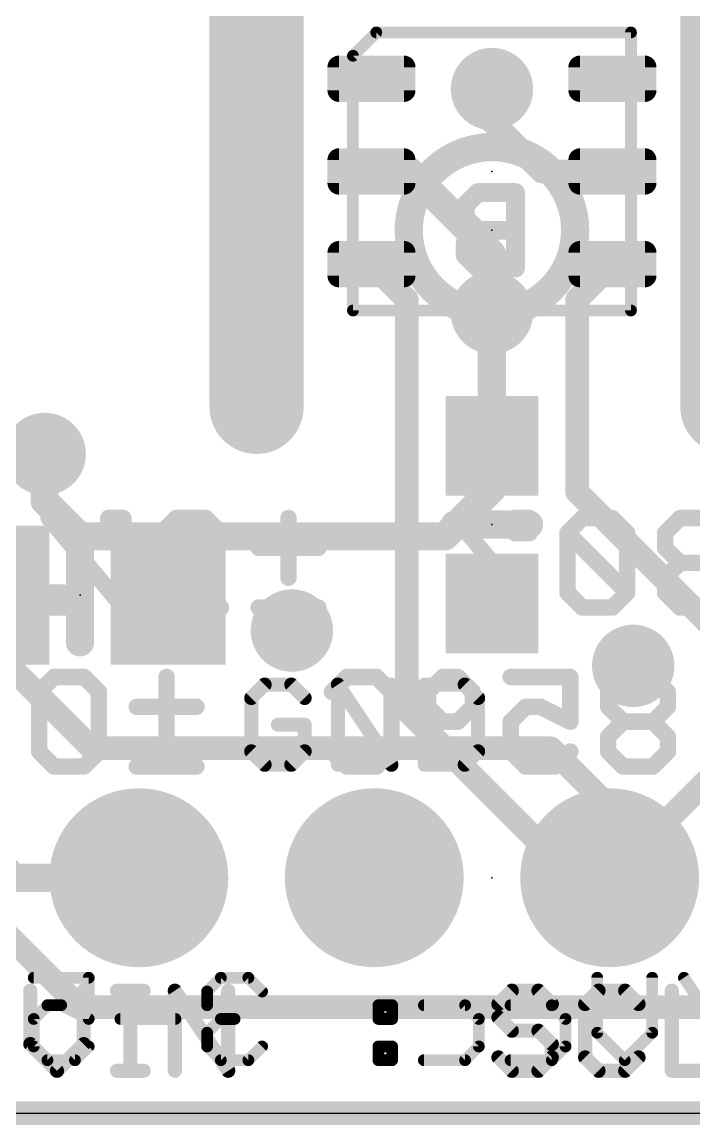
# Model space of a CAD drawing. Extents: x -0.1 to 25.5, y -0.1 to 17.9.
# Drawn here: x 7.63 to 14.88, y -0.13 to 11.77 of the extents above; entities that cross this region are included whole.
import ezdxf

# ---------------------------------------------------------------- set-up
doc = ezdxf.new("R2010")
doc.units = 0
for name, color, linetype in [('1', 12, 'CONTINUOUS'), ('16', 5, 'CONTINUOUS'), ('17', 110, 'CONTINUOUS'), ('18', 110, 'CONTINUOUS'), ('20', 53, 'CONTINUOUS'), ('21', 40, 'CONTINUOUS'), ('22', 6, 'CONTINUOUS'), ('23', 53, 'CONTINUOUS'), ('24', 53, 'CONTINUOUS')]:
    doc.layers.add(name, color=color, linetype=linetype)

# ---------------------------------------------------------------- blocks, each defined once
blk = doc.blocks.new('RECT')
blk.add_solid([(-0.5, -0.5), (0.5, -0.5), (-0.5, 0.5), (0.5, 0.5)])
blk = doc.blocks.new('ROUNDP')
at = {"const_width": 0.5}
blk.add_lwpolyline([(0, -0.25, 1), (0, 0.25, 1), (0, -0.25)], format="xyb", dxfattribs=at)
blk = doc.blocks.new('RECT152000X80000R50')
at = {"const_width": 0.125}
blk.add_lwpolyline([(0.4125, -0.125), (0.4125, 0.125, 0.4142), (0.35, 0.1875), (-0.35, 0.1875, 0.4142), (-0.4125, 0.125), (-0.4125, -0.125, 0.4142), (-0.35, -0.1875), (0.35, -0.1875, 0.4142)], format="xyb", close=True, dxfattribs=at)
blk.add_solid([(-0.3754, -0.1504), (0.3754, -0.1504), (-0.3754, 0.1504), (0.3754, 0.1504)])
blk = doc.blocks.new('ROUNDV')
at = {"const_width": 0.5}
blk.add_lwpolyline([(0, -0.25, 1), (0, 0.25, 1), (0, -0.25)], format="xyb", dxfattribs=at)

msp = doc.modelspace()

# ---------------------------------------------------------------- linework, layer by layer
at = {"layer": '1'}
for points, const_width in [([(12.7, 11.049), (12.7, 10.698)], 0.254), ([(13.238, 10.16), (12.7, 10.698)], 0.254), ([(11.4, 10.16), (11.811, 10.16)], 0.3048), ([(11.811, 10.16), (12.7, 9.271)], 0.3048), ([(14, 10.16), (13.238, 10.16)], 0.254), ([(12.7, 9.271), (12.7, 8.636)], 0.3048), ([(11.4, 9.16), (11.781, 8.779)], 0.254), ([(14, 9.16), (13.619, 8.779)], 0.254), ([(11.781, 8.779), (11.781, 4.348)], 0.254), ([(13.619, 8.779), (13.619, 6.701)], 0.254), ([(12.7, 8.636), (12.7, 7.2)], 0.3048), ([(6.731, 7.112), (7.874, 7.112)], 0.3048), ([(13.619, 6.701), (16.51, 3.81)], 0.254), ([(13.589, 2.54), (11.781, 4.348)], 0.254), ([(13.589, 2.54), (13.97, 2.54)], 0.254), ([(25.4, 0), (0, 0)], 0.254)]:
    msp.add_lwpolyline(points, dxfattribs=dict(at, const_width=const_width))
for points, const_width in [([(12.7635, 11.049, 1), (12.6365, 11.049)], 0.127), ([(12.7449, 10.7429, 1), (12.6551, 10.6531)], 0.127), ([(12.6365, 10.698, 1), (12.7635, 10.698)], 0.127), ([(11.4, 10.2362, 1), (11.4, 10.0838)], 0.1524), ([(11.8649, 10.2139, 1), (11.7571, 10.1061)], 0.1524), ([(11.811, 10.0838, 1), (11.811, 10.2362)], 0.1524), ([(13.238, 10.2235, 1), (13.238, 10.0965)], 0.127), ([(13.1931, 10.1151, 1), (13.2829, 10.2049)], 0.127), ([(14, 10.0965, 1), (14, 10.2235)], 0.127), ([(12.7762, 9.271, 1), (12.6238, 9.271)], 0.1524), ([(12.6461, 9.2171, 1), (12.7539, 9.3249)], 0.1524), ([(11.4449, 9.2049, 1), (11.3551, 9.1151)], 0.127), ([(14.0449, 9.1151, 1), (13.9551, 9.2049)], 0.127), ([(11.8445, 8.779, 1), (11.7175, 8.779)], 0.127), ([(11.7361, 8.7341, 1), (11.8259, 8.8239)], 0.127), ([(13.6825, 8.779, 1), (13.5555, 8.779)], 0.127), ([(13.5741, 8.8239, 1), (13.6639, 8.7341)], 0.127), ([(12.7762, 8.636, 1), (12.6238, 8.636)], 0.1524), ([(12.6238, 8.636, 1), (12.7762, 8.636)], 0.1524), ([(7.874, 7.0358, 1), (7.874, 7.1882)], 0.1524), ([(12.6238, 7.2, 1), (12.7762, 7.2)], 0.1524), ([(13.6639, 6.7459, 1), (13.5741, 6.6561)], 0.127), ([(13.5555, 6.701, 1), (13.6825, 6.701)], 0.127), ([(11.8259, 4.3929, 1), (11.7361, 4.3031)], 0.127), ([(11.7175, 4.348, 1), (11.8445, 4.348)], 0.127), ([(13.589, 2.6035, 1), (13.589, 2.4765)], 0.127), ([(13.5441, 2.4951, 1), (13.6339, 2.5849)], 0.127), ([(13.97, 2.4765, 1), (13.97, 2.6035)], 0.127)]:
    msp.add_lwpolyline(points, format="xyb", dxfattribs=dict(at, const_width=const_width))
at = {"layer": '16'}
for points, const_width in [([(21.844, 10.414), (13.97, 2.54)], 0.254), ([(12.7, 6.731), (12.7, 8.636)], 0.3048), ([(7.874, 7.112), (7.874, 6.604)], 0.3048), ([(12.192, 6.223), (12.7, 6.731)], 0.3048), ([(8.255, 6.223), (7.874, 6.604)], 0.3048), ([(8.382, 3.937), (5.969, 6.35)], 0.254), ([(8.255, 6.223), (12.192, 6.223)], 0.3048), ([(3.302, 6.096), (8.255, 1.143)], 0.254), ([(4.1529, 5.9276), (7.5405, 2.54)], 0.3048), ([(8.382, 3.937), (13.335, 3.937)], 0.254), ([(13.335, 3.937), (13.97, 3.302)], 0.254), ([(13.97, 3.302), (13.97, 2.54)], 0.254), ([(7.5405, 2.54), (8.89, 2.54)], 0.3048), ([(8.255, 1.143), (15.113, 1.143)], 0.254), ([(25.4, 0), (0, 0)], 0.254)]:
    msp.add_lwpolyline(points, dxfattribs=dict(at, const_width=const_width))
for points, const_width in [([(12.7762, 8.636, 1), (12.6238, 8.636)], 0.1524), ([(7.9502, 7.112, 1), (7.7978, 7.112)], 0.1524), ([(12.6238, 6.731, 1), (12.7762, 6.731)], 0.1524), ([(12.7539, 6.6771, 1), (12.6461, 6.7849)], 0.1524), ([(7.9279, 6.6579, 1), (7.8201, 6.5501)], 0.1524), ([(7.7978, 6.604, 1), (7.9502, 6.604)], 0.1524), ([(8.255, 6.2992, 1), (8.255, 6.1468)], 0.1524), ([(8.2011, 6.1691, 1), (8.3089, 6.2769)], 0.1524), ([(12.1381, 6.2769, 1), (12.2459, 6.1691)], 0.1524), ([(12.192, 6.1468, 1), (12.192, 6.2992)], 0.1524), ([(8.382, 4.0005, 1), (8.382, 3.8735)], 0.127), ([(13.3799, 3.9819, 1), (13.2901, 3.8921)], 0.127), ([(13.335, 3.8735, 1), (13.335, 4.0005)], 0.127), ([(8.3371, 3.8921, 1), (8.4269, 3.9819)], 0.127), ([(14.0335, 3.302, 1), (13.9065, 3.302)], 0.127), ([(13.9251, 3.2571, 1), (14.0149, 3.3469)], 0.127), ([(7.4866, 2.4861, 1), (7.5944, 2.5939)], 0.1524), ([(8.89, 2.4638, 1), (8.89, 2.6162)], 0.1524), ([(13.9251, 2.5849, 1), (14.0149, 2.4951)], 0.127), ([(13.9065, 2.54, 1), (14.0335, 2.54)], 0.127), ([(8.255, 1.2065, 1), (8.255, 1.0795)], 0.127), ([(8.2101, 1.0981, 1), (8.2999, 1.1879)], 0.127)]:
    msp.add_lwpolyline(points, format="xyb", dxfattribs=dict(at, const_width=const_width))
at = {"layer": '20'}
msp.add_line((2.54, 0), (22.86, 0), dxfattribs=at)
at = {"layer": '20', "const_width": 1.016}
for points in [[(10.16, 7.62), (10.16, 12.7)], [(15.24, 12.7), (15.24, 7.62)]]:
    msp.add_lwpolyline(points, dxfattribs=at)
at = {"layer": '20', "const_width": 0.508}
for points in [[(9.906, 7.62, 1), (10.414, 7.62)], [(14.986, 7.62, 1), (15.494, 7.62)]]:
    msp.add_lwpolyline(points, format="xyb", dxfattribs=at)
at = {"layer": '21'}
for points, const_width in [([(11.2, 11.408), (11.452, 11.66)], 0.127), ([(11.452, 11.66), (14.2, 11.66)], 0.127), ([(14.2, 11.66), (14.2, 8.66)], 0.127), ([(11.2, 8.66), (11.2, 11.408)], 0.127), ([(14.2, 8.66), (11.2, 8.66)], 0.127), ([(13.1, 6.35), (12.3, 6.35)], 0.3048), ([(8.255, 6.096), (8.255, 5.08)], 0.3048), ([(10.247, 4.6235), (10.1029, 4.4795)], 0.1524), ([(10.5351, 4.6235), (10.247, 4.6235)], 0.1524), ([(10.6791, 4.4795), (10.5351, 4.6235)], 0.1524), ([(11.0384, 3.7592), (11.0384, 4.6235)], 0.1524), ([(11.0384, 4.6235), (11.6147, 3.7592)], 0.1524), ([(11.6147, 3.7592), (11.6147, 4.6235)], 0.1524), ([(11.974, 4.6235), (11.974, 3.7592)], 0.1524), ([(12.4061, 4.6235), (11.974, 4.6235)], 0.1524), ([(12.5502, 4.4795), (12.4061, 4.6235)], 0.1524), ([(10.1029, 4.4795), (10.1029, 3.9033)], 0.1524), ([(12.5502, 3.9033), (12.5502, 4.4795)], 0.1524), ([(10.6791, 4.1914), (10.391, 4.1914)], 0.1524), ([(10.6791, 3.9033), (10.6791, 4.1914)], 0.1524), ([(10.1029, 3.9033), (10.247, 3.7592)], 0.1524), ([(10.5351, 3.7592), (10.6791, 3.9033)], 0.1524), ([(12.4061, 3.7592), (12.5502, 3.9033)], 0.1524), ([(10.247, 3.7592), (10.5351, 3.7592)], 0.1524), ([(11.974, 3.7592), (12.4061, 3.7592)], 0.1524), ([(7.7188, 1.3215), (7.7188, 0.7453)], 0.1524), ([(8.2951, 0.7453), (8.2951, 1.3215)], 0.1524), ([(8.6544, 1.3215), (8.9425, 1.3215)], 0.1524), ([(8.7984, 0.4572), (8.7984, 1.3215)], 0.1524), ([(9.278, 0.4572), (9.278, 1.3215)], 0.1524), ([(9.278, 1.3215), (9.8543, 0.4572)], 0.1524), ([(9.8543, 0.4572), (9.8543, 1.3215)], 0.1524), ([(12.914, 1.3215), (12.7699, 1.1775)], 0.1524), ([(13.2021, 1.3215), (12.914, 1.3215)], 0.1524), ([(13.3461, 1.1775), (13.2021, 1.3215)], 0.1524), ([(13.8495, 1.3215), (13.7054, 1.1775)], 0.1524), ([(14.1376, 1.3215), (13.8495, 1.3215)], 0.1524), ([(14.2817, 1.1775), (14.1376, 1.3215)], 0.1524), ([(14.641, 1.3215), (14.641, 0.4572)], 0.1524), ([(12.7699, 1.1775), (12.7699, 1.0334)], 0.1524), ([(13.7054, 1.1775), (13.7054, 0.6013)], 0.1524), ([(12.7699, 1.0334), (12.914, 0.8894)], 0.1524), ([(12.914, 0.8894), (13.2021, 0.8894)], 0.1524), ([(13.2021, 0.8894), (13.3461, 0.7453)], 0.1524), ([(7.7188, 0.7453), (8.007, 0.4572)], 0.1524), ([(8.007, 0.4572), (8.2951, 0.7453)], 0.1524), ([(13.3461, 0.7453), (13.3461, 0.6013)], 0.1524), ([(12.914, 0.4572), (12.7699, 0.6013)], 0.1524), ([(13.3461, 0.6013), (13.2021, 0.4572)], 0.1524), ([(13.7054, 0.6013), (13.8495, 0.4572)], 0.1524), ([(14.1376, 0.4572), (14.2817, 0.6013)], 0.1524), ([(8.6544, 0.4572), (8.9425, 0.4572)], 0.1524), ([(13.2021, 0.4572), (12.914, 0.4572)], 0.1524), ([(13.8495, 0.4572), (14.1376, 0.4572)], 0.1524), ([(14.641, 0.4572), (15.2172, 0.4572)], 0.1524)]:
    msp.add_lwpolyline(points, dxfattribs=dict(at, const_width=const_width))
for points, const_width in [([(11.452, 11.6918, 1), (11.452, 11.6282)], 0.0635), ([(11.4745, 11.6375, 1), (11.4296, 11.6825)], 0.0635), ([(14.2318, 11.66, 1), (14.1683, 11.66)], 0.0635), ([(14.2, 11.6282, 1), (14.2, 11.6918)], 0.0635), ([(11.1775, 11.4304, 1), (11.2225, 11.3855)], 0.0635), ([(11.2318, 11.408, 1), (11.1683, 11.408)], 0.0635), ([(11.2, 8.6918, 1), (11.2, 8.6282)], 0.0635), ([(11.1683, 8.66, 1), (11.2318, 8.66)], 0.0635), ([(14.1683, 8.66, 1), (14.2318, 8.66)], 0.0635), ([(14.2, 8.6282, 1), (14.2, 8.6918)], 0.0635), ([(12.3, 6.4262, 1), (12.3, 6.2738)], 0.1524), ([(13.1, 6.2738, 1), (13.1, 6.4262)], 0.1524), ([(8.3312, 6.096, 1), (8.1788, 6.096)], 0.1524), ([(8.1788, 5.08, 1), (8.3312, 5.08)], 0.1524), ([(10.247, 4.6616, 1), (10.247, 4.5854)], 0.0762), ([(10.2739, 4.5966, 1), (10.22, 4.6505)], 0.0762), ([(10.562, 4.6505, 1), (10.5081, 4.5966)], 0.0762), ([(10.5351, 4.5854, 1), (10.5351, 4.6616)], 0.0762), ([(11.0701, 4.6447, 1), (11.0067, 4.6024)], 0.0762), ([(11.0765, 4.6235, 1), (11.0003, 4.6235)], 0.0762), ([(11.6528, 4.6235, 1), (11.5766, 4.6235)], 0.0762), ([(12.0121, 4.6235, 1), (11.9359, 4.6235)], 0.0762), ([(11.974, 4.6616, 1), (11.974, 4.5854)], 0.0762), ([(12.4331, 4.6505, 1), (12.3792, 4.5966)], 0.0762), ([(12.4061, 4.5854, 1), (12.4061, 4.6616)], 0.0762), ([(10.141, 4.4795, 1), (10.0648, 4.4795)], 0.0762), ([(10.076, 4.5064, 1), (10.1299, 4.4525)], 0.0762), ([(10.6522, 4.4525, 1), (10.7061, 4.5064)], 0.0762), ([(12.5883, 4.4795, 1), (12.5121, 4.4795)], 0.0762), ([(12.5232, 4.4525, 1), (12.5771, 4.5064)], 0.0762), ([(10.391, 4.2295, 1), (10.391, 4.1533)], 0.0762), ([(10.7172, 4.1914, 1), (10.641, 4.1914)], 0.0762), ([(10.6791, 4.1533, 1), (10.6791, 4.2295)], 0.0762), ([(10.1299, 3.9302, 1), (10.076, 3.8763)], 0.0762), ([(10.0648, 3.9033, 1), (10.141, 3.9033)], 0.0762), ([(10.641, 3.9033, 1), (10.7172, 3.9033)], 0.0762), ([(10.7061, 3.8763, 1), (10.6522, 3.9302)], 0.0762), ([(12.5121, 3.9033, 1), (12.5883, 3.9033)], 0.0762), ([(12.5771, 3.8763, 1), (12.5232, 3.9302)], 0.0762), ([(10.247, 3.7973, 1), (10.247, 3.7211)], 0.0762), ([(10.22, 3.7323, 1), (10.2739, 3.7861)], 0.0762), ([(10.5081, 3.7861, 1), (10.562, 3.7323)], 0.0762), ([(10.5351, 3.7211, 1), (10.5351, 3.7973)], 0.0762), ([(11.583, 3.7381, 1), (11.6464, 3.7803)], 0.0762), ([(11.974, 3.7973, 1), (11.974, 3.7211)], 0.0762), ([(12.3792, 3.7861, 1), (12.4331, 3.7323)], 0.0762), ([(12.4061, 3.7211, 1), (12.4061, 3.7973)], 0.0762), ([(11.0003, 3.7592, 1), (11.0765, 3.7592)], 0.0762), ([(11.5766, 3.7592, 1), (11.6528, 3.7592)], 0.0762), ([(11.9359, 3.7592, 1), (12.0121, 3.7592)], 0.0762), ([(7.7569, 1.3215, 1), (7.6807, 1.3215)], 0.0762), ([(8.3332, 1.3215, 1), (8.257, 1.3215)], 0.0762), ([(8.6544, 1.3596, 1), (8.6544, 1.2834)], 0.0762), ([(8.8365, 1.3215, 1), (8.7603, 1.3215)], 0.0762), ([(8.9425, 1.2834, 1), (8.9425, 1.3596)], 0.0762), ([(9.3097, 1.3427, 1), (9.2463, 1.3004)], 0.0762), ([(9.3161, 1.3215, 1), (9.2399, 1.3215)], 0.0762), ([(9.8924, 1.3215, 1), (9.8162, 1.3215)], 0.0762), ([(12.914, 1.3596, 1), (12.914, 1.2834)], 0.0762), ([(12.9409, 1.2946, 1), (12.887, 1.3485)], 0.0762), ([(13.229, 1.3485, 1), (13.1751, 1.2946)], 0.0762), ([(13.2021, 1.2834, 1), (13.2021, 1.3596)], 0.0762), ([(13.8495, 1.3596, 1), (13.8495, 1.2834)], 0.0762), ([(13.8764, 1.2946, 1), (13.8226, 1.3485)], 0.0762), ([(14.1646, 1.3485, 1), (14.1107, 1.2946)], 0.0762), ([(14.1376, 1.2834, 1), (14.1376, 1.3596)], 0.0762), ([(14.6791, 1.3215, 1), (14.6029, 1.3215)], 0.0762), ([(12.808, 1.1775, 1), (12.7318, 1.1775)], 0.0762), ([(12.743, 1.2044, 1), (12.7969, 1.1505)], 0.0762), ([(13.3192, 1.1505, 1), (13.3731, 1.2044)], 0.0762), ([(13.7435, 1.1775, 1), (13.6673, 1.1775)], 0.0762), ([(13.6785, 1.2044, 1), (13.7324, 1.1505)], 0.0762), ([(14.2547, 1.1505, 1), (14.3086, 1.2044)], 0.0762), ([(12.7969, 1.0604, 1), (12.743, 1.0065)], 0.0762), ([(12.7318, 1.0334, 1), (12.808, 1.0334)], 0.0762), ([(12.914, 0.9275, 1), (12.914, 0.8513)], 0.0762), ([(12.887, 0.8624, 1), (12.9409, 0.9163)], 0.0762), ([(13.229, 0.9163, 1), (13.1751, 0.8624)], 0.0762), ([(13.2021, 0.8513, 1), (13.2021, 0.9275)], 0.0762), ([(7.7458, 0.7723, 1), (7.6919, 0.7184)], 0.0762), ([(7.6807, 0.7453, 1), (7.7569, 0.7453)], 0.0762), ([(8.257, 0.7453, 1), (8.3332, 0.7453)], 0.0762), ([(8.322, 0.7184, 1), (8.2681, 0.7723)], 0.0762), ([(13.3842, 0.7453, 1), (13.308, 0.7453)], 0.0762), ([(13.3192, 0.7184, 1), (13.3731, 0.7723)], 0.0762), ([(12.7969, 0.6282, 1), (12.743, 0.5743)], 0.0762), ([(13.308, 0.6013, 1), (13.3842, 0.6013)], 0.0762), ([(13.3731, 0.5743, 1), (13.3192, 0.6282)], 0.0762), ([(13.7324, 0.6282, 1), (13.6785, 0.5743)], 0.0762), ([(13.6673, 0.6013, 1), (13.7435, 0.6013)], 0.0762), ([(14.3086, 0.5743, 1), (14.2547, 0.6282)], 0.0762), ([(7.98, 0.4841, 1), (8.0339, 0.4303)], 0.0762), ([(7.98, 0.4303, 1), (8.0339, 0.4841)], 0.0762), ([(8.6544, 0.4953, 1), (8.6544, 0.4191)], 0.0762), ([(8.7603, 0.4572, 1), (8.8365, 0.4572)], 0.0762), ([(8.9425, 0.4191, 1), (8.9425, 0.4953)], 0.0762), ([(9.2399, 0.4572, 1), (9.3161, 0.4572)], 0.0762), ([(9.8162, 0.4572, 1), (9.8924, 0.4572)], 0.0762), ([(9.8226, 0.4361, 1), (9.886, 0.4783)], 0.0762), ([(12.914, 0.4953, 1), (12.914, 0.4191)], 0.0762), ([(12.887, 0.4303, 1), (12.9409, 0.4841)], 0.0762), ([(13.1751, 0.4841, 1), (13.229, 0.4303)], 0.0762), ([(13.2021, 0.4191, 1), (13.2021, 0.4953)], 0.0762), ([(13.8495, 0.4953, 1), (13.8495, 0.4191)], 0.0762), ([(13.8226, 0.4303, 1), (13.8764, 0.4841)], 0.0762), ([(14.1107, 0.4841, 1), (14.1646, 0.4303)], 0.0762), ([(14.1376, 0.4191, 1), (14.1376, 0.4953)], 0.0762), ([(14.641, 0.4953, 1), (14.641, 0.4191)], 0.0762), ([(14.6029, 0.4572, 1), (14.6791, 0.4572)], 0.0762)]:
    msp.add_lwpolyline(points, format="xyb", dxfattribs=dict(at, const_width=const_width))
at = {"layer": '22'}
for points, const_width in [([(12.7, 8.627, 1), (12.7, 10.423, 1), (12.7, 8.627)], 0.3048), ([(12.5473, 9.9829, 1), (12.5473, 9.8813)], 0.1016), ([(12.5832, 9.8962, 1), (12.5113, 9.968)], 0.1016), ([(13.0048, 9.9321, 1), (12.9032, 9.9321)], 0.1016), ([(12.954, 9.8813, 1), (12.954, 9.9829)], 0.1016), ([(12.4625, 9.7965, 1), (12.3609, 9.7965)], 0.1016), ([(12.3758, 9.8324, 1), (12.4476, 9.7606)], 0.1016), ([(12.4476, 9.6968, 1), (12.3758, 9.625)], 0.1016), ([(12.3609, 9.6609, 1), (12.4625, 9.6609)], 0.1016), ([(12.5473, 9.5761, 1), (12.5473, 9.4745)], 0.1016), ([(12.5832, 9.4894, 1), (12.5113, 9.5613)], 0.1016), ([(12.5113, 9.4894, 1), (12.5832, 9.5613)], 0.1016), ([(12.954, 9.4745, 1), (12.954, 9.5761)], 0.1016), ([(12.4625, 9.3898, 1), (12.3609, 9.3898)], 0.1016), ([(12.3758, 9.4257, 1), (12.4476, 9.3538)], 0.1016), ([(12.4476, 9.2901, 1), (12.3758, 9.2183)], 0.1016), ([(12.3609, 9.2542, 1), (12.4625, 9.2542)], 0.1016), ([(12.5473, 9.1694, 1), (12.5473, 9.0678)], 0.1016), ([(12.5113, 9.0827, 1), (12.5832, 9.1545)], 0.1016), ([(12.9032, 9.1186, 1), (13.0048, 9.1186)], 0.1016), ([(12.954, 9.0678, 1), (12.954, 9.1694)], 0.1016), ([(7.951, 6.4491, 1), (7.8827, 6.3922)], 0.0889), ([(8.5609, 6.4651, 1), (8.5609, 6.3762)], 0.0889), ([(8.6053, 6.4207, 1), (8.5165, 6.4207)], 0.0889), ([(8.7664, 6.4207, 1), (8.6775, 6.4207)], 0.0889), ([(8.7219, 6.3762, 1), (8.7219, 6.4651)], 0.0889), ([(9.2914, 6.4651, 1), (9.2914, 6.3762)], 0.0889), ([(9.3228, 6.3892, 1), (9.2599, 6.4521)], 0.0889), ([(9.6448, 6.4521, 1), (9.5819, 6.3892)], 0.0889), ([(9.6134, 6.3762, 1), (9.6134, 6.4651)], 0.0889), ([(10.5493, 6.4207, 1), (10.4604, 6.4207)], 0.0889), ([(12.3363, 6.4491, 1), (12.268, 6.3922)], 0.0889), ([(12.9906, 6.4207, 1), (12.9017, 6.4207)], 0.0889), ([(12.9461, 6.4651, 1), (12.9461, 6.3762)], 0.0889), ([(13.1516, 6.4207, 1), (13.0627, 6.4207)], 0.0889), ([(13.1072, 6.3762, 1), (13.1072, 6.4651)], 0.0889), ([(13.6766, 6.4651, 1), (13.6766, 6.3762)], 0.0889), ([(13.708, 6.3892, 1), (13.6452, 6.4521)], 0.0889), ([(14.03, 6.4521, 1), (13.9672, 6.3892)], 0.0889), ([(13.9986, 6.3762, 1), (13.9986, 6.4651)], 0.0889), ([(14.7291, 6.4651, 1), (14.7291, 6.3762)], 0.0889), ([(14.7605, 6.3892, 1), (14.6976, 6.4521)], 0.0889), ([(8.5609, 6.3041, 1), (8.5609, 6.2152)], 0.0889), ([(8.7219, 6.2152, 1), (8.7219, 6.3041)], 0.0889), ([(9.0989, 6.2911, 1), (9.1618, 6.2282)], 0.0889), ([(9.1748, 6.2597, 1), (9.0859, 6.2597)], 0.0889), ([(9.7429, 6.2282, 1), (9.8058, 6.2911)], 0.0889), ([(12.9461, 6.3041, 1), (12.9461, 6.2152)], 0.0889), ([(13.1072, 6.2152, 1), (13.1072, 6.3041)], 0.0889), ([(13.56, 6.2597, 1), (13.4711, 6.2597)], 0.0889), ([(13.547, 6.2911, 1), (13.4842, 6.2282)], 0.0889), ([(13.4842, 6.2911, 1), (13.547, 6.2282)], 0.0889), ([(14.2041, 6.2597, 1), (14.1152, 6.2597)], 0.0889), ([(14.1282, 6.2282, 1), (14.191, 6.2911)], 0.0889), ([(14.6125, 6.2597, 1), (14.5236, 6.2597)], 0.0889), ([(14.5366, 6.2911, 1), (14.5995, 6.2282)], 0.0889), ([(8.5165, 6.2597, 1), (8.6053, 6.2597)], 0.0889), ([(8.6775, 6.2597, 1), (8.7664, 6.2597)], 0.0889), ([(9.1618, 6.1301, 1), (9.0989, 6.0672)], 0.0889), ([(10.1828, 6.1431, 1), (10.1828, 6.0542)], 0.0889), ([(10.8268, 6.0542, 1), (10.8268, 6.1431)], 0.0889), ([(12.9017, 6.2597, 1), (12.9906, 6.2597)], 0.0889), ([(13.0627, 6.2597, 1), (13.1516, 6.2597)], 0.0889), ([(14.5995, 6.1301, 1), (14.5366, 6.0672)], 0.0889), ([(9.0859, 6.0987, 1), (9.1748, 6.0987)], 0.0889), ([(14.5236, 6.0987, 1), (14.6125, 6.0987)], 0.0889), ([(14.7291, 5.9821, 1), (14.7291, 5.8932)], 0.0889), ([(14.7605, 5.9062, 1), (14.6976, 5.9691)], 0.0889), ([(14.6976, 5.9062, 1), (14.7605, 5.9691)], 0.0889), ([(14.6125, 5.7767, 1), (14.5236, 5.7767)], 0.0889), ([(14.5366, 5.8081, 1), (14.5995, 5.7452)], 0.0889), ([(10.4604, 5.7767, 1), (10.5493, 5.7767)], 0.0889), ([(7.9169, 5.6601, 1), (7.9169, 5.5712)], 0.0889), ([(7.9613, 5.6157, 1), (7.8724, 5.6157)], 0.0889), ([(8.1223, 5.6157, 1), (8.0334, 5.6157)], 0.0889), ([(8.0779, 5.5712, 1), (8.0779, 5.6601)], 0.0889), ([(12.3021, 5.6601, 1), (12.3021, 5.5712)], 0.0889), ([(12.3466, 5.6157, 1), (12.2577, 5.6157)], 0.0889), ([(12.5076, 5.6157, 1), (12.4187, 5.6157)], 0.0889), ([(12.4631, 5.5712, 1), (12.4631, 5.6601)], 0.0889), ([(13.547, 5.6471, 1), (13.4842, 5.5842)], 0.0889), ([(13.4711, 5.6157, 1), (13.56, 5.6157)], 0.0889), ([(14.1152, 5.6157, 1), (14.2041, 5.6157)], 0.0889), ([(14.191, 5.5842, 1), (14.1282, 5.6471)], 0.0889), ([(14.1282, 5.5842, 1), (14.191, 5.6471)], 0.0889), ([(14.5995, 5.6471, 1), (14.5366, 5.5842)], 0.0889), ([(14.5236, 5.6157, 1), (14.6125, 5.6157)], 0.0889), ([(7.9169, 5.4991, 1), (7.9169, 5.4102)], 0.0889), ([(7.8724, 5.4546, 1), (7.9613, 5.4546)], 0.0889), ([(8.0334, 5.4546, 1), (8.1223, 5.4546)], 0.0889), ([(8.0779, 5.4102, 1), (8.0779, 5.4991)], 0.0889), ([(8.6878, 5.4262, 1), (8.7561, 5.4831)], 0.0889), ([(9.1303, 5.4991, 1), (9.1303, 5.4102)], 0.0889), ([(9.7429, 5.4232, 1), (9.8058, 5.4861)], 0.0889), ([(9.7744, 5.4102, 1), (9.7744, 5.4991)], 0.0889), ([(10.1828, 5.4991, 1), (10.1828, 5.4102)], 0.0889), ([(10.8268, 5.4102, 1), (10.8268, 5.4991)], 0.0889), ([(12.3021, 5.4991, 1), (12.3021, 5.4102)], 0.0889), ([(12.2577, 5.4546, 1), (12.3466, 5.4546)], 0.0889), ([(12.4187, 5.4546, 1), (12.5076, 5.4546)], 0.0889), ([(12.4631, 5.4102, 1), (12.4631, 5.4991)], 0.0889), ([(13.073, 5.4262, 1), (13.1413, 5.4831)], 0.0889), ([(13.6766, 5.4991, 1), (13.6766, 5.4102)], 0.0889), ([(13.6452, 5.4232, 1), (13.708, 5.4861)], 0.0889), ([(13.9672, 5.4861, 1), (14.03, 5.4232)], 0.0889), ([(13.9986, 5.4102, 1), (13.9986, 5.4991)], 0.0889), ([(14.7291, 5.4991, 1), (14.7291, 5.4102)], 0.0889), ([(14.6976, 5.4232, 1), (14.7605, 5.4861)], 0.0889), ([(7.9758, 4.7506, 1), (7.9758, 4.6617)], 0.0889), ([(8.0072, 4.6747, 1), (7.9443, 4.7376)], 0.0889), ([(8.3292, 4.7376, 1), (8.2664, 4.6747)], 0.0889), ([(8.2978, 4.6617, 1), (8.2978, 4.7506)], 0.0889), ([(9.2337, 4.7062, 1), (9.1448, 4.7062)], 0.0889), ([(11.1332, 4.7506, 1), (11.1332, 4.6617)], 0.0889), ([(11.1646, 4.6747, 1), (11.1017, 4.7376)], 0.0889), ([(11.4866, 4.7376, 1), (11.4237, 4.6747)], 0.0889), ([(11.4552, 4.6617, 1), (11.4552, 4.7506)], 0.0889), ([(12.1712, 4.7506, 1), (12.1712, 4.6617)], 0.0889), ([(12.2026, 4.6747, 1), (12.1398, 4.7376)], 0.0889), ([(12.3636, 4.7376, 1), (12.3008, 4.6747)], 0.0889), ([(12.3322, 4.6617, 1), (12.3322, 4.7506)], 0.0889), ([(12.9017, 4.7506, 1), (12.9017, 4.6617)], 0.0889), ([(13.5901, 4.7062, 1), (13.5012, 4.7062)], 0.0889), ([(13.5457, 4.6617, 1), (13.5457, 4.7506)], 0.0889), ([(14.1151, 4.7506, 1), (14.1151, 4.6617)], 0.0889), ([(14.1466, 4.6747, 1), (14.0837, 4.7376)], 0.0889), ([(14.4686, 4.7376, 1), (14.4057, 4.6747)], 0.0889), ([(14.4371, 4.6617, 1), (14.4371, 4.7506)], 0.0889), ([(7.8592, 4.5452, 1), (7.7703, 4.5452)], 0.0889), ([(7.8462, 4.5766, 1), (7.7833, 4.5137)], 0.0889), ([(7.7833, 4.5766, 1), (7.8462, 4.5137)], 0.0889), ([(8.5032, 4.5452, 1), (8.4143, 4.5452)], 0.0889), ([(8.4274, 4.5137, 1), (8.4902, 4.5766)], 0.0889), ([(10.9407, 4.5766, 1), (11.0036, 4.5137)], 0.0889), ([(11.6606, 4.5452, 1), (11.5717, 4.5452)], 0.0889), ([(11.5847, 4.5137, 1), (11.6476, 4.5766)], 0.0889), ([(12.0547, 4.5452, 1), (11.9658, 4.5452)], 0.0889), ([(11.9788, 4.5766, 1), (12.0416, 4.5137)], 0.0889), ([(12.5377, 4.5452, 1), (12.4488, 4.5452)], 0.0889), ([(12.4618, 4.5137, 1), (12.5246, 4.5766)], 0.0889), ([(13.9227, 4.5766, 1), (13.9855, 4.5137)], 0.0889), ([(13.9986, 4.5452, 1), (13.9097, 4.5452)], 0.0889), ([(14.6426, 4.5452, 1), (14.5537, 4.5452)], 0.0889), ([(14.5667, 4.5137, 1), (14.6296, 4.5766)], 0.0889), ([(8.8672, 4.4286, 1), (8.8672, 4.3397)], 0.0889), ([(9.5113, 4.3397, 1), (9.5113, 4.4286)], 0.0889), ([(12.0416, 4.4156, 1), (11.9788, 4.3527)], 0.0889), ([(11.9658, 4.3842, 1), (12.0547, 4.3842)], 0.0889), ([(12.4488, 4.3842, 1), (12.5377, 4.3842)], 0.0889), ([(12.5246, 4.3527, 1), (12.4618, 4.4156)], 0.0889), ([(13.0627, 4.4286, 1), (13.0627, 4.3397)], 0.0889), ([(13.0941, 4.3527, 1), (13.0312, 4.4156)], 0.0889), ([(13.2435, 4.4239, 1), (13.2038, 4.3444)], 0.0889), ([(13.2237, 4.3397, 1), (13.2237, 4.4286)], 0.0889), ([(13.9855, 4.4156, 1), (13.9227, 4.3527)], 0.0889), ([(13.9097, 4.3842, 1), (13.9986, 4.3842)], 0.0889), ([(14.5537, 4.3842, 1), (14.6426, 4.3842)], 0.0889), ([(14.6296, 4.3527, 1), (14.5667, 4.4156)], 0.0889), ([(12.1712, 4.2676, 1), (12.1712, 4.1787)], 0.0889), ([(12.1398, 4.1917, 1), (12.2026, 4.2546)], 0.0889), ([(12.3008, 4.2546, 1), (12.3636, 4.1917)], 0.0889), ([(12.3322, 4.1787, 1), (12.3322, 4.2676)], 0.0889), ([(12.8702, 4.2546, 1), (12.9331, 4.1917)], 0.0889), ([(12.9461, 4.2232, 1), (12.8572, 4.2232)], 0.0889), ([(13.5258, 4.1834, 1), (13.5656, 4.2629)], 0.0889), ([(14.1151, 4.2676, 1), (14.1151, 4.1787)], 0.0889), ([(14.1466, 4.1917, 1), (14.0837, 4.2546)], 0.0889), ([(14.0837, 4.1917, 1), (14.1466, 4.2546)], 0.0889), ([(14.4686, 4.2546, 1), (14.4057, 4.1917)], 0.0889), ([(14.4057, 4.2546, 1), (14.4686, 4.1917)], 0.0889), ([(14.4371, 4.1787, 1), (14.4371, 4.2676)], 0.0889), ([(13.5012, 4.2232, 1), (13.5901, 4.2232)], 0.0889), ([(9.1448, 4.0622, 1), (9.2337, 4.0622)], 0.0889), ([(13.9227, 4.0936, 1), (13.9855, 4.0307)], 0.0889), ([(13.9986, 4.0622, 1), (13.9097, 4.0622)], 0.0889), ([(14.6426, 4.0622, 1), (14.5537, 4.0622)], 0.0889), ([(14.5667, 4.0307, 1), (14.6296, 4.0936)], 0.0889), ([(7.8462, 3.9326, 1), (7.7833, 3.8697)], 0.0889), ([(7.7703, 3.9012, 1), (7.8592, 3.9012)], 0.0889), ([(8.4143, 3.9012, 1), (8.5032, 3.9012)], 0.0889), ([(8.4902, 3.8697, 1), (8.4274, 3.9326)], 0.0889), ([(8.4274, 3.8697, 1), (8.4902, 3.9326)], 0.0889), ([(11.0036, 3.9326, 1), (10.9407, 3.8697)], 0.0889), ([(11.5717, 3.9012, 1), (11.6606, 3.9012)], 0.0889), ([(11.6476, 3.8697, 1), (11.5847, 3.9326)], 0.0889), ([(12.9331, 3.9326, 1), (12.8702, 3.8697)], 0.0889), ([(12.8572, 3.9012, 1), (12.9461, 3.9012)], 0.0889), ([(13.5771, 3.8697, 1), (13.5142, 3.9326)], 0.0889), ([(13.9855, 3.9326, 1), (13.9227, 3.8697)], 0.0889), ([(13.9097, 3.9012, 1), (13.9986, 3.9012)], 0.0889), ([(14.5537, 3.9012, 1), (14.6426, 3.9012)], 0.0889), ([(14.6296, 3.8697, 1), (14.5667, 3.9326)], 0.0889), ([(7.9758, 3.7846, 1), (7.9758, 3.6957)], 0.0889), ([(7.9443, 3.7087, 1), (8.0072, 3.7716)], 0.0889), ([(8.2664, 3.7716, 1), (8.3292, 3.7087)], 0.0889), ([(8.2978, 3.6957, 1), (8.2978, 3.7846)], 0.0889), ([(8.8672, 3.7846, 1), (8.8672, 3.6957)], 0.0889), ([(9.5113, 3.6957, 1), (9.5113, 3.7846)], 0.0889), ([(11.1332, 3.7846, 1), (11.1332, 3.6957)], 0.0889), ([(11.1017, 3.7087, 1), (11.1646, 3.7716)], 0.0889), ([(11.4237, 3.7716, 1), (11.4866, 3.7087)], 0.0889), ([(11.4552, 3.6957, 1), (11.4552, 3.7846)], 0.0889), ([(13.0627, 3.7846, 1), (13.0627, 3.6957)], 0.0889), ([(13.0312, 3.7087, 1), (13.0941, 3.7716)], 0.0889), ([(13.3532, 3.7716, 1), (13.4161, 3.7087)], 0.0889), ([(13.3847, 3.6957, 1), (13.3847, 3.7846)], 0.0889), ([(14.1151, 3.7846, 1), (14.1151, 3.6957)], 0.0889), ([(14.0837, 3.7087, 1), (14.1466, 3.7716)], 0.0889), ([(14.4057, 3.7716, 1), (14.4686, 3.7087)], 0.0889), ([(14.4371, 3.6957, 1), (14.4371, 3.7846)], 0.0889), ([(7.7555, 1.493, 1), (7.7555, 1.4295)], 0.0635), ([(8.3805, 1.4613, 1), (8.317, 1.4613)], 0.0635), ([(8.3487, 1.4295, 1), (8.3487, 1.493)], 0.0635), ([(9.7749, 1.493, 1), (9.7749, 1.4295)], 0.0635), ([(9.7973, 1.4388, 1), (9.7524, 1.4837)], 0.0635), ([(10.0939, 1.4837, 1), (10.049, 1.4388)], 0.0635), ([(10.0715, 1.4295, 1), (10.0715, 1.493)], 0.0635), ([(13.8682, 1.4613, 1), (13.8047, 1.4613)], 0.0635), ([(14.4613, 1.4613, 1), (14.3978, 1.4613)], 0.0635), ([(14.7983, 1.4789, 1), (14.7455, 1.4436)], 0.0635), ([(9.6583, 1.313, 1), (9.5948, 1.313)], 0.0635), ([(9.6041, 1.3354, 1), (9.649, 1.2905)], 0.0635), ([(10.1973, 1.2905, 1), (10.2422, 1.3354)], 0.0635), ([(7.9038, 1.1964, 1), (7.9038, 1.1329)], 0.0635), ([(7.9263, 1.1422, 1), (7.8814, 1.1871)], 0.0635), ([(8.0663, 1.1931, 1), (8.0379, 1.1363)], 0.0635), ([(8.0521, 1.1329, 1), (8.0521, 1.1964)], 0.0635), ([(9.5948, 1.1647, 1), (9.6583, 1.1647)], 0.0635), ([(9.649, 1.1871, 1), (9.6041, 1.1422)], 0.0635), ([(11.5065, 1.1647, 1), (11.443, 1.1647)], 0.0635), ([(11.4747, 1.1964, 1), (11.4747, 1.1329)], 0.0635), ([(11.6548, 1.1647, 1), (11.5913, 1.1647)], 0.0635), ([(11.623, 1.1329, 1), (11.623, 1.1964)], 0.0635), ([(11.9654, 1.1964, 1), (11.9654, 1.1329)], 0.0635), ([(12.4327, 1.1871, 1), (12.3878, 1.1422)], 0.0635), ([(12.4103, 1.1329, 1), (12.4103, 1.1964)], 0.0635), ([(12.9009, 1.1964, 1), (12.9009, 1.1329)], 0.0635), ([(13.3682, 1.1871, 1), (13.3233, 1.1422)], 0.0635), ([(13.3458, 1.1329, 1), (13.3458, 1.1964)], 0.0635), ([(7.7873, 1.0164, 1), (7.7238, 1.0164)], 0.0635), ([(8.3345, 0.988, 1), (8.3629, 1.0448)], 0.0635), ([(8.6911, 1.0481, 1), (8.6911, 0.9846)], 0.0635), ([(9.2842, 0.9846, 1), (9.2842, 1.0481)], 0.0635), ([(9.7749, 1.0481, 1), (9.7749, 0.9846)], 0.0635), ([(9.7973, 0.9939, 1), (9.7524, 1.0388)], 0.0635), ([(9.9232, 0.9846, 1), (9.9232, 1.0481)], 0.0635), ([(11.4747, 1.0481, 1), (11.4747, 0.9846)], 0.0635), ([(11.623, 0.9846, 1), (11.623, 1.0481)], 0.0635), ([(12.5903, 1.0164, 1), (12.5268, 1.0164)], 0.0635), ([(13.5258, 1.0164, 1), (13.4623, 1.0164)], 0.0635), ([(7.7331, 1.0388, 1), (7.778, 0.9939)], 0.0635), ([(8.317, 1.0164, 1), (8.3805, 1.0164)], 0.0635), ([(9.7524, 0.9939, 1), (9.7973, 1.0388)], 0.0635), ([(11.443, 1.0164, 1), (11.5065, 1.0164)], 0.0635), ([(11.5913, 1.0164, 1), (11.6548, 1.0164)], 0.0635), ([(12.5361, 0.9939, 1), (12.581, 1.0388)], 0.0635), ([(13.4716, 0.9939, 1), (13.5165, 1.0388)], 0.0635), ([(9.6583, 0.8681, 1), (9.5948, 0.8681)], 0.0635), ([(9.6041, 0.8905, 1), (9.649, 0.8456)], 0.0635), ([(13.8047, 0.8681, 1), (13.8682, 0.8681)], 0.0635), ([(13.8589, 0.8905, 1), (13.814, 0.8456)], 0.0635), ([(14.3978, 0.8681, 1), (14.4613, 0.8681)], 0.0635), ([(14.452, 0.8456, 1), (14.4071, 0.8905)], 0.0635), ([(7.7238, 0.7198, 1), (7.7873, 0.7198)], 0.0635), ([(7.778, 0.7422, 1), (7.7331, 0.6973)], 0.0635), ([(8.3712, 0.6973, 1), (8.3263, 0.7422)], 0.0635), ([(9.5948, 0.7198, 1), (9.6583, 0.7198)], 0.0635), ([(9.649, 0.7422, 1), (9.6041, 0.6973)], 0.0635), ([(10.2422, 0.6973, 1), (10.1973, 0.7422)], 0.0635), ([(11.5065, 0.7198, 1), (11.443, 0.7198)], 0.0635), ([(11.4747, 0.7515, 1), (11.4747, 0.688)], 0.0635), ([(11.6548, 0.7198, 1), (11.5913, 0.7198)], 0.0635), ([(11.623, 0.688, 1), (11.623, 0.7515)], 0.0635), ([(12.5268, 0.7198, 1), (12.5903, 0.7198)], 0.0635), ([(12.581, 0.6973, 1), (12.5361, 0.7422)], 0.0635), ([(13.4623, 0.7198, 1), (13.5258, 0.7198)], 0.0635), ([(13.5165, 0.6973, 1), (13.4716, 0.7422)], 0.0635), ([(7.9038, 0.6033, 1), (7.9038, 0.5397)], 0.0635), ([(7.8814, 0.549, 1), (7.9263, 0.594)], 0.0635), ([(8.178, 0.594, 1), (8.2229, 0.549)], 0.0635), ([(8.2004, 0.5397, 1), (8.2004, 0.6033)], 0.0635), ([(9.7749, 0.6033, 1), (9.7749, 0.5397)], 0.0635), ([(9.7524, 0.549, 1), (9.7973, 0.594)], 0.0635), ([(10.049, 0.594, 1), (10.0939, 0.549)], 0.0635), ([(10.0715, 0.5397, 1), (10.0715, 0.6033)], 0.0635), ([(11.4747, 0.6033, 1), (11.4747, 0.5397)], 0.0635), ([(11.443, 0.5715, 1), (11.5065, 0.5715)], 0.0635), ([(11.5913, 0.5715, 1), (11.6548, 0.5715)], 0.0635), ([(11.623, 0.5397, 1), (11.623, 0.6033)], 0.0635), ([(11.9654, 0.6033, 1), (11.9654, 0.5397)], 0.0635), ([(12.3878, 0.594, 1), (12.4327, 0.549)], 0.0635), ([(12.4103, 0.5397, 1), (12.4103, 0.6033)], 0.0635), ([(12.9009, 0.6033, 1), (12.9009, 0.5397)], 0.0635), ([(13.3233, 0.594, 1), (13.3682, 0.549)], 0.0635), ([(13.3458, 0.5397, 1), (13.3458, 0.6033)], 0.0635), ([(14.1105, 0.594, 1), (14.1555, 0.549)], 0.0635), ([(14.1105, 0.549, 1), (14.1555, 0.594)], 0.0635)]:
    msp.add_lwpolyline(points, format="xyb", dxfattribs=dict(at, const_width=const_width))
for points, const_width in [([(12.5473, 9.9321), (12.4117, 9.7965)], 0.2032), ([(12.954, 9.9321), (12.5473, 9.9321)], 0.2032), ([(12.954, 9.1186), (12.954, 9.9321)], 0.2032), ([(12.4117, 9.7965), (12.4117, 9.6609)], 0.2032), ([(12.4117, 9.6609), (12.5473, 9.5253)], 0.2032), ([(12.5473, 9.5253), (12.4117, 9.3898)], 0.2032), ([(12.954, 9.5253), (12.5473, 9.5253)], 0.2032), ([(12.4117, 9.3898), (12.4117, 9.2542)], 0.2032), ([(12.4117, 9.2542), (12.5473, 9.1186)], 0.2032), ([(12.5473, 9.1186), (12.954, 9.1186)], 0.2032), ([(8.7219, 5.4546), (7.9169, 6.4207)], 0.1778), ([(8.7219, 6.4207), (8.5609, 6.4207)], 0.1778), ([(8.5609, 6.4207), (8.5609, 6.2597)], 0.1778), ([(8.7219, 6.2597), (8.7219, 6.4207)], 0.1778), ([(9.1303, 6.2597), (9.2914, 6.4207)], 0.1778), ([(9.2914, 6.4207), (9.6134, 6.4207)], 0.1778), ([(9.6134, 6.4207), (9.7744, 6.2597)], 0.1778), ([(10.5048, 6.4207), (10.5048, 5.7767)], 0.1778), ([(13.1072, 5.4546), (12.3021, 6.4207)], 0.1778), ([(13.1072, 6.4207), (12.9461, 6.4207)], 0.1778), ([(12.9461, 6.4207), (12.9461, 6.2597)], 0.1778), ([(13.1072, 6.2597), (13.1072, 6.4207)], 0.1778), ([(13.6766, 6.4207), (13.5156, 6.2597)], 0.1778), ([(13.9986, 6.4207), (13.6766, 6.4207)], 0.1778), ([(14.1596, 6.2597), (13.9986, 6.4207)], 0.1778), ([(14.7291, 6.4207), (14.5681, 6.2597)], 0.1778), ([(15.0511, 6.4207), (14.7291, 6.4207)], 0.1778), ([(8.5609, 6.2597), (8.7219, 6.2597)], 0.1778), ([(9.1303, 6.0987), (9.1303, 6.2597)], 0.1778), ([(12.9461, 6.2597), (13.1072, 6.2597)], 0.1778), ([(13.5156, 6.2597), (13.5156, 5.6157)], 0.1778), ([(14.1596, 5.6157), (13.5156, 6.2597)], 0.1778), ([(14.1596, 5.6157), (14.1596, 6.2597)], 0.1778), ([(14.5681, 6.2597), (14.5681, 6.0987)], 0.1778), ([(9.7744, 5.4546), (9.1303, 6.0987)], 0.1778), ([(10.8268, 6.0987), (10.1828, 6.0987)], 0.1778), ([(14.5681, 6.0987), (14.7291, 5.9377)], 0.1778), ([(14.7291, 5.9377), (14.5681, 5.7767)], 0.1778), ([(15.0511, 5.9377), (14.7291, 5.9377)], 0.1778), ([(14.5681, 5.7767), (14.5681, 5.6157)], 0.1778), ([(8.0779, 5.6157), (7.9169, 5.6157)], 0.1778), ([(7.9169, 5.6157), (7.9169, 5.4546)], 0.1778), ([(8.0779, 5.4546), (8.0779, 5.6157)], 0.1778), ([(12.4631, 5.6157), (12.3021, 5.6157)], 0.1778), ([(12.3021, 5.6157), (12.3021, 5.4546)], 0.1778), ([(12.4631, 5.4546), (12.4631, 5.6157)], 0.1778), ([(13.5156, 5.6157), (13.6766, 5.4546)], 0.1778), ([(13.9986, 5.4546), (14.1596, 5.6157)], 0.1778), ([(14.5681, 5.6157), (14.7291, 5.4546)], 0.1778), ([(7.9169, 5.4546), (8.0779, 5.4546)], 0.1778), ([(9.1303, 5.4546), (9.7744, 5.4546)], 0.1778), ([(10.8268, 5.4546), (10.1828, 5.4546)], 0.1778), ([(12.3021, 5.4546), (12.4631, 5.4546)], 0.1778), ([(13.6766, 5.4546), (13.9986, 5.4546)], 0.1778), ([(14.7291, 5.4546), (15.0511, 5.4546)], 0.1778), ([(7.9758, 4.7062), (7.8148, 4.5452)], 0.1778), ([(8.2978, 4.7062), (7.9758, 4.7062)], 0.1778), ([(8.4588, 4.5452), (8.2978, 4.7062)], 0.1778), ([(9.1892, 4.7062), (9.1892, 4.0622)], 0.1778), ([(10.9722, 4.5452), (11.1332, 4.7062)], 0.1778), ([(11.1332, 4.7062), (11.4552, 4.7062)], 0.1778), ([(11.4552, 4.7062), (11.6162, 4.5452)], 0.1778), ([(12.1712, 4.7062), (12.0102, 4.5452)], 0.1778), ([(12.3322, 4.7062), (12.1712, 4.7062)], 0.1778), ([(12.4932, 4.5452), (12.3322, 4.7062)], 0.1778), ([(12.9017, 4.7062), (13.5457, 4.7062)], 0.1778), ([(13.5457, 4.7062), (13.5457, 4.2232)], 0.1778), ([(14.1151, 4.7062), (13.9541, 4.5452)], 0.1778), ([(14.4371, 4.7062), (14.1151, 4.7062)], 0.1778), ([(14.5981, 4.5452), (14.4371, 4.7062)], 0.1778), ([(7.8148, 4.5452), (7.8148, 3.9012)], 0.1778), ([(8.4588, 3.9012), (7.8148, 4.5452)], 0.1778), ([(8.4588, 3.9012), (8.4588, 4.5452)], 0.1778), ([(11.6162, 4.5452), (11.6162, 3.9012)], 0.1778), ([(12.0102, 4.5452), (12.0102, 4.3842)], 0.1778), ([(12.4932, 4.3842), (12.4932, 4.5452)], 0.1778), ([(13.9541, 4.5452), (13.9541, 4.3842)], 0.1778), ([(14.5981, 4.3842), (14.5981, 4.5452)], 0.1778), ([(9.5113, 4.3842), (8.8672, 4.3842)], 0.1778), ([(12.0102, 4.3842), (12.1712, 4.2232)], 0.1778), ([(12.3322, 4.2232), (12.4932, 4.3842)], 0.1778), ([(13.0627, 4.3842), (12.9017, 4.2232)], 0.1778), ([(13.2237, 4.3842), (13.0627, 4.3842)], 0.1778), ([(13.5457, 4.2232), (13.2237, 4.3842)], 0.1778), ([(13.9541, 4.3842), (14.1151, 4.2232)], 0.1778), ([(14.4371, 4.2232), (14.5981, 4.3842)], 0.1778), ([(12.1712, 4.2232), (12.3322, 4.2232)], 0.1778), ([(12.9017, 4.2232), (12.9017, 3.9012)], 0.1778), ([(14.1151, 4.2232), (13.9541, 4.0622)], 0.1778), ([(14.4371, 4.2232), (14.1151, 4.2232)], 0.1778), ([(14.5981, 4.0622), (14.4371, 4.2232)], 0.1778), ([(13.9541, 4.0622), (13.9541, 3.9012)], 0.1778), ([(14.5981, 3.9012), (14.5981, 4.0622)], 0.1778), ([(7.8148, 3.9012), (7.9758, 3.7402)], 0.1778), ([(8.2978, 3.7402), (8.4588, 3.9012)], 0.1778), ([(11.1332, 3.7402), (10.9722, 3.9012)], 0.1778), ([(11.6162, 3.9012), (11.4552, 3.7402)], 0.1778), ([(12.9017, 3.9012), (13.0627, 3.7402)], 0.1778), ([(13.3847, 3.7402), (13.5457, 3.9012)], 0.1778), ([(13.9541, 3.9012), (14.1151, 3.7402)], 0.1778), ([(14.4371, 3.7402), (14.5981, 3.9012)], 0.1778), ([(7.9758, 3.7402), (8.2978, 3.7402)], 0.1778), ([(9.5113, 3.7402), (8.8672, 3.7402)], 0.1778), ([(11.4552, 3.7402), (11.1332, 3.7402)], 0.1778), ([(13.0627, 3.7402), (13.3847, 3.7402)], 0.1778), ([(14.1151, 3.7402), (14.4371, 3.7402)], 0.1778), ([(7.7555, 1.4613), (8.3487, 1.4613)], 0.127), ([(8.3487, 1.4613), (8.3487, 1.0164)], 0.127), ([(9.7749, 1.4613), (9.6266, 1.313)], 0.127), ([(10.0715, 1.4613), (9.7749, 1.4613)], 0.127), ([(10.2198, 1.313), (10.0715, 1.4613)], 0.127), ([(13.8364, 0.8681), (13.8364, 1.4613)], 0.127), ([(14.4296, 1.4613), (14.4296, 0.8681)], 0.127), ([(15.3651, 0.5715), (14.7719, 1.4613)], 0.127), ([(9.6266, 1.313), (9.6266, 1.1647)], 0.127), ([(7.9038, 1.1647), (7.7555, 1.0164)], 0.127), ([(8.0521, 1.1647), (7.9038, 1.1647)], 0.127), ([(8.3487, 1.0164), (8.0521, 1.1647)], 0.127), ([(9.6266, 1.1647), (9.7749, 1.0164)], 0.127), ([(11.623, 1.1647), (11.4747, 1.1647)], 0.127), ([(11.4747, 1.1647), (11.4747, 1.0164)], 0.127), ([(11.623, 1.0164), (11.623, 1.1647)], 0.127), ([(11.9654, 1.1647), (12.4103, 1.1647)], 0.127), ([(12.4103, 1.1647), (12.5585, 1.0164)], 0.127), ([(12.9009, 1.1647), (13.3458, 1.1647)], 0.127), ([(13.3458, 1.1647), (13.4941, 1.0164)], 0.127), ([(7.7555, 1.0164), (7.7555, 0.7198)], 0.127), ([(9.2842, 1.0164), (8.6911, 1.0164)], 0.127), ([(9.7749, 1.0164), (9.6266, 0.8681)], 0.127), ([(9.7749, 1.0164), (9.9232, 1.0164)], 0.127), ([(11.4747, 1.0164), (11.623, 1.0164)], 0.127), ([(12.5585, 1.0164), (12.5585, 0.7198)], 0.127), ([(13.4941, 1.0164), (13.4941, 0.7198)], 0.127), ([(9.6266, 0.8681), (9.6266, 0.7198)], 0.127), ([(14.133, 0.5715), (13.8364, 0.8681)], 0.127), ([(14.4296, 0.8681), (14.133, 0.5715)], 0.127), ([(7.7555, 0.7198), (7.9038, 0.5715)], 0.127), ([(8.2004, 0.5715), (8.3487, 0.7198)], 0.127), ([(9.6266, 0.7198), (9.7749, 0.5715)], 0.127), ([(10.0715, 0.5715), (10.2198, 0.7198)], 0.127), ([(11.623, 0.7198), (11.4747, 0.7198)], 0.127), ([(11.4747, 0.7198), (11.4747, 0.5715)], 0.127), ([(11.623, 0.5715), (11.623, 0.7198)], 0.127), ([(12.5585, 0.7198), (12.4103, 0.5715)], 0.127), ([(13.4941, 0.7198), (13.3458, 0.5715)], 0.127), ([(7.9038, 0.5715), (8.2004, 0.5715)], 0.127), ([(9.7749, 0.5715), (10.0715, 0.5715)], 0.127), ([(11.4747, 0.5715), (11.623, 0.5715)], 0.127), ([(12.4103, 0.5715), (11.9654, 0.5715)], 0.127), ([(13.3458, 0.5715), (12.9009, 0.5715)], 0.127)]:
    msp.add_lwpolyline(points, dxfattribs=dict(at, const_width=const_width))
at = {"layer": '23'}
for p in [(12.7, 10.16), (12.7, 6.35), (8.255, 5.588), (12.7, 2.54)]:
    msp.add_point(p, dxfattribs=at)
at = {"layer": '24'}
msp.add_point((12.7, 9.525), dxfattribs=at)

# ---------------------------------------------------------------- block references
at = {"layer": '1'}
for p in [(11.4, 11.16), (14, 11.16), (11.4, 10.16), (14, 10.16), (11.4, 9.16), (14, 9.16)]:
    msp.add_blockref('RECT152000X80000R50', p, dxfattribs=at)
at = {"layer": '1', "xscale": 1.075, "rotation": 270}
for p in [(12.7, 7.2), (12.7, 5.5)]:
    msp.add_blockref('RECT', p, dxfattribs=at)
at = {"layer": '1', "xscale": 1.24, "yscale": 1.5}
for p in [(7.305, 5.588), (9.205, 5.588)]:
    msp.add_blockref('RECT', p, dxfattribs=at)
at = {"layer": '17', "xscale": 1.9304, "yscale": 1.9304, "rotation": 90}
for p in [(8.89, 2.54), (8.89, 2.54), (11.43, 2.54), (11.43, 2.54), (13.97, 2.54), (13.97, 2.54)]:
    msp.add_blockref('ROUNDP', p, dxfattribs=at)
at = {"layer": '18', "xscale": 0.889, "yscale": 0.889}
for p in [(12.7, 11.049), (12.7, 11.049), (12.7, 8.636), (12.7, 8.636), (7.874, 7.112), (7.874, 7.112), (10.541, 5.207), (10.541, 5.207), (14.224, 4.826), (14.224, 4.826)]:
    msp.add_blockref('ROUNDV', p, dxfattribs=at)

doc.saveas('drawing.dxf')
